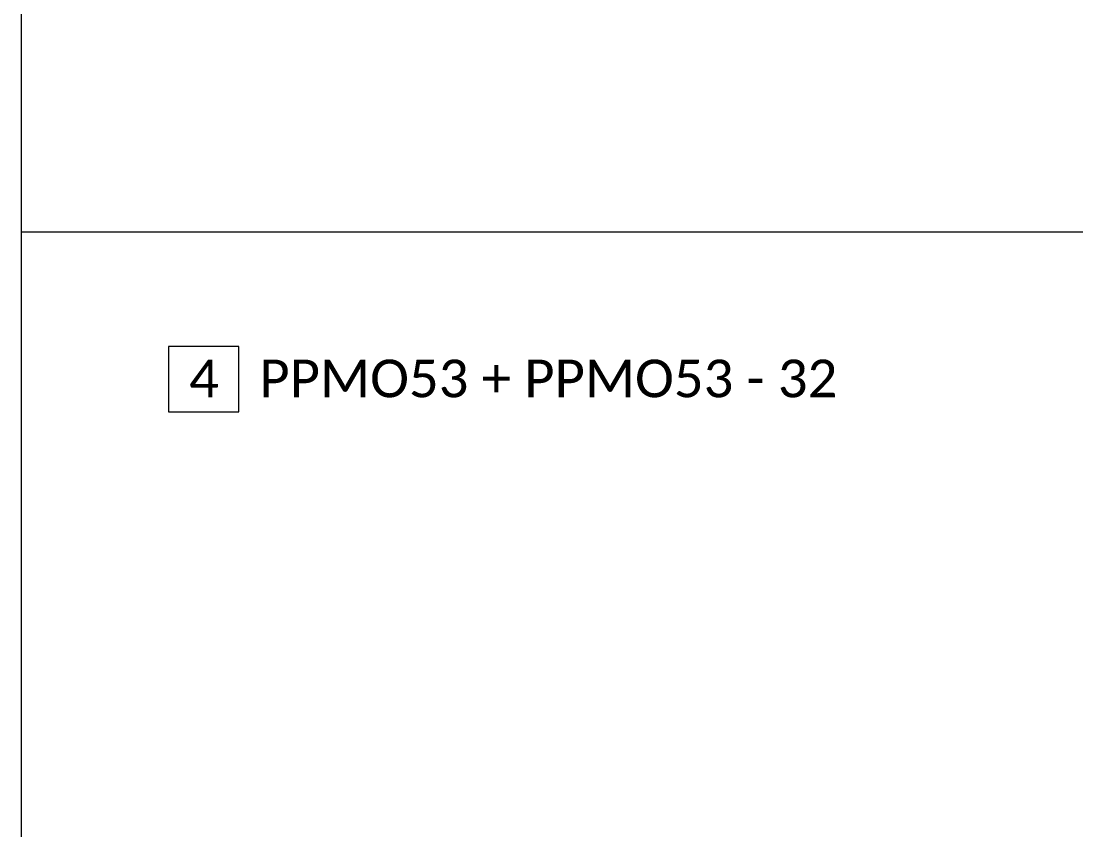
# Model space of a CAD drawing. Header units: millimetres. Extents: x 0 to 7790, y 0 to 17467.
# Drawn here: x 6245 to 6665.2, y 673.5 to 995.6 of the extents above; entities that cross this region are included whole.
import ezdxf

# ---------------------------------------------------------------- set-up
doc = ezdxf.new("R2010")
doc.units = ezdxf.units.MM
doc.layers.add('_MB_ramka_0.15', color=124, linetype='Continuous', lineweight=15)
doc.layers.add('_MB_tekst_0.25', color=40, linetype='Continuous', lineweight=25)
doc.styles.add('_MB_Calibri_Light_2.5', font='calibril.ttf', dxfattribs={"height": 2.5})

msp = doc.modelspace()

# ---------------------------------------------------------------- linework, layer by layer
at = {"layer": '_MB_ramka_0.15'}
msp.add_line((6245, 2645), (6245, 45), dxfattribs=at)
msp.add_lwpolyline([(6245, 911.67), (7745, 911.67)], dxfattribs=at)
msp.add_lwpolyline([(6303.726, 840.07), (6331.726, 840.07), (6331.726, 866.07), (6303.726, 866.07)], close=True, dxfattribs=at)

# ---------------------------------------------------------------- texts
at = {"layer": '_MB_tekst_0.25', "char_height": 15, "style": '_MB_Calibri_Light_2.5'}
for s, insert, width, attachment_point in [('4', (6317.873, 853.228), 19.52774, 5), ('PPMO53 + PPMO53 - 32', (6339.913, 853.228), 248.88706, 4)]:
    msp.add_mtext(s, dxfattribs=dict(at, insert=insert, width=width, attachment_point=attachment_point))

doc.saveas('drawing.dxf')
